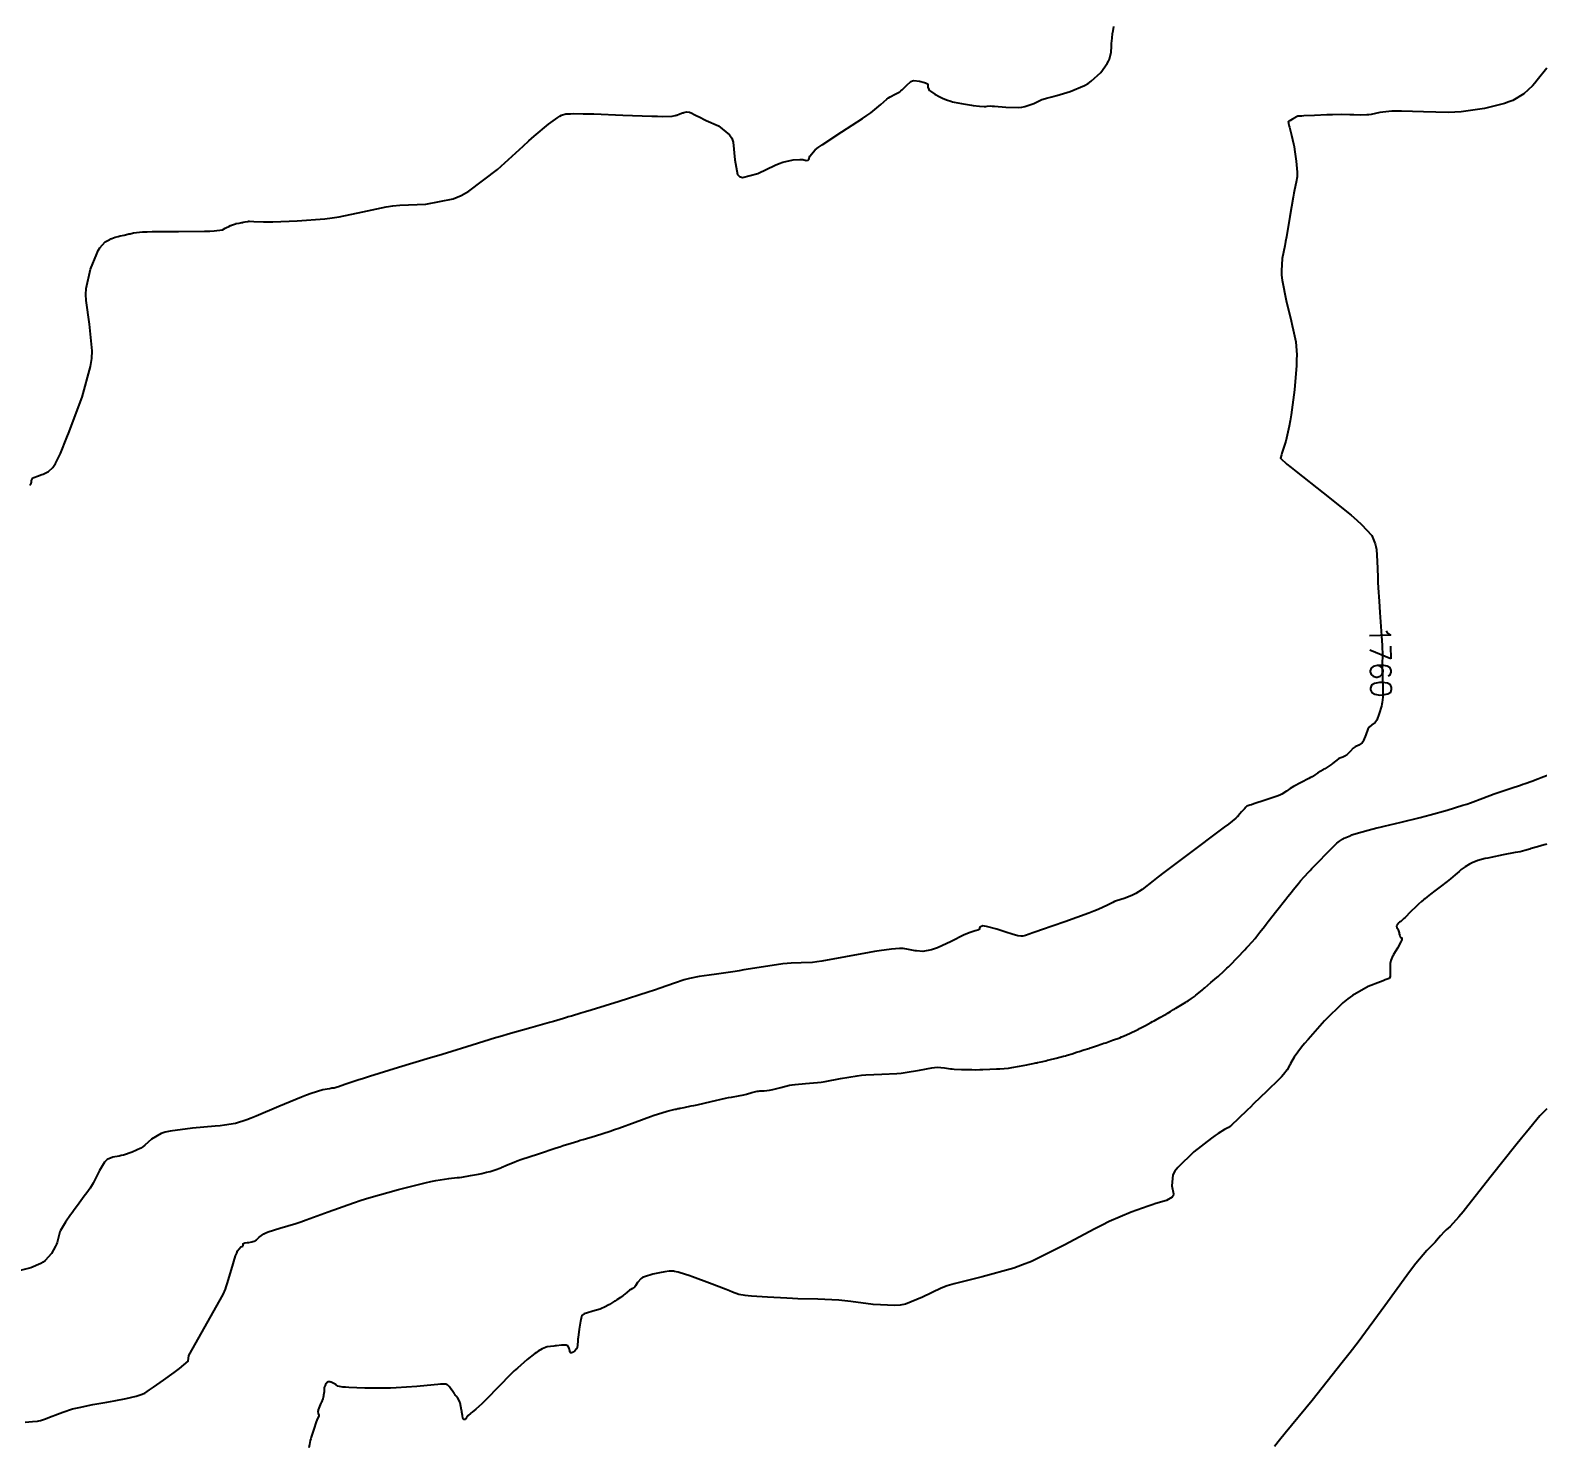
# Model space of a CAD drawing. Header units: metres. Extents: x 837477 to 838477, y 1189014 to 1191014.
# Drawn here: x 838202.2 to 838476.5, y 1190383 to 1190638.9 of the extents above; entities that cross this region are included whole.
import ezdxf

# ---------------------------------------------------------------- set-up
doc = ezdxf.new("R2010")
doc.units = ezdxf.units.M
doc.header["$LTSCALE"] = 0.3
doc.layers.add('COTAS 10', color=1, linetype='Continuous')
doc.styles.get("Standard").update_dxf_attribs({"font": 'simplex.shx'})

msp = doc.modelspace()

# ---------------------------------------------------------------- linework, layer by layer
at = {"layer": 'COTAS 10'}
for points, elevation in [([(838202.1, 1190556.666), (838202.316, 1190556.84), (838202.375, 1190557.003), (838202.387, 1190557.071), (838202.396, 1190557.147), (838202.413, 1190557.502), (838202.58, 1190557.884), (838202.685, 1190557.977), (838202.814, 1190558.065), (838203.491, 1190558.336), (838204.314, 1190558.604), (838204.535, 1190558.689), (838204.754, 1190558.779), (838205.52, 1190559.145), (838206.303, 1190559.888), (838206.533, 1190560.216), (838206.767, 1190560.597), (838207.658, 1190562.414), (838208.825, 1190565.29), (838209.234, 1190566.338), (838209.679, 1190567.496), (838211.596, 1190572.588), (838213.115, 1190578.14), (838213.31, 1190579.589), (838213.407, 1190580.998), (838212.942, 1190585.767), (838212.291, 1190590.048), (838212.27, 1190591.15), (838212.319, 1190592.217), (838213.072, 1190595.767), (838214.215, 1190598.535), (838214.51, 1190599.108), (838214.795, 1190599.597), (838215.748, 1190600.664), (838216.569, 1190601.112), (838216.771, 1190601.211), (838216.962, 1190601.298), (838217.56, 1190601.524), (838218.126, 1190601.676), (838218.296, 1190601.717), (838218.473, 1190601.759), (838219.161, 1190601.905), (838219.868, 1190602.058), (838220.057, 1190602.104), (838220.242, 1190602.151), (838220.887, 1190602.334), (838222.513, 1190602.484), (838223.317, 1190602.511), (838224.276, 1190602.531), (838229.017, 1190602.551), (838233.736, 1190602.588), (838234.68, 1190602.619), (838235.467, 1190602.658), (838237.001, 1190602.875), (838237.478, 1190603.132), (838237.599, 1190603.196), (838237.715, 1190603.257), (838238.095, 1190603.454), (838238.437, 1190603.622), (838238.53, 1190603.664), (838238.622, 1190603.705), (838238.948, 1190603.838), (838239.303, 1190603.951), (838239.414, 1190603.978), (838239.531, 1190604.004), (838239.997, 1190604.084), (838240.469, 1190604.162), (838240.589, 1190604.187), (838240.704, 1190604.213), (838241.083, 1190604.317), (838241.537, 1190604.388), (838241.7, 1190604.393), (838241.879, 1190604.392), (838242.661, 1190604.332), (838244.399, 1190604.293), (838245.181, 1190604.303), (838246.094, 1190604.324), (838250.477, 1190604.475), (838255.481, 1190604.86), (838256.785, 1190605.027), (838258.054, 1190605.22), (838262.342, 1190606.136), (838266.562, 1190607.01), (838267.788, 1190607.176), (838269.038, 1190607.311), (838273.762, 1190607.523), (838278.722, 1190608.48), (838280.122, 1190609.083), (838281.533, 1190609.833), (838286.725, 1190613.762), (838291.344, 1190617.989), (838292.394, 1190618.927), (838293.344, 1190619.765), (838295.949, 1190621.948), (838297.624, 1190623.168), (838297.988, 1190623.399), (838298.309, 1190623.582), (838299.107, 1190623.855), (838299.638, 1190623.838), (838299.79, 1190623.839), (838299.944, 1190623.842), (838300.518, 1190623.873), (838302.238, 1190623.86), (838303.114, 1190623.836), (838304.164, 1190623.803), (838309.401, 1190623.608), (838314.641, 1190623.422), (838315.693, 1190623.395), (838316.571, 1190623.378), (838318.302, 1190623.405), (838318.879, 1190623.524), (838319.03, 1190623.566), (838319.178, 1190623.612), (838319.679, 1190623.809), (838320.158, 1190624.001), (838320.291, 1190624.043), (838320.424, 1190624.081), (838320.907, 1190624.176), (838321.438, 1190624.139), (838321.601, 1190624.092), (838321.771, 1190624.03), (838322.446, 1190623.674), (838323.535, 1190623.089), (838323.966, 1190622.882), (838324.453, 1190622.656), (838326.681, 1190621.676), (838328.716, 1190620.055), (838329.081, 1190619.424), (838329.36, 1190618.714), (838329.652, 1190615.49), (838330.127, 1190612.84), (838330.522, 1190612.492), (838331.031, 1190612.31), (838333.821, 1190613.042), (838336.948, 1190614.529), (838337.67, 1190614.823), (838338.33, 1190615.065), (838340.192, 1190615.511), (838341.44, 1190615.566), (838341.712, 1190615.561), (838341.952, 1190615.547), (838342.551, 1190615.422), (838342.892, 1190615.424), (838342.968, 1190615.49), (838343.037, 1190615.584), (838343.22, 1190616.157), (838344.183, 1190617.293), (838344.744, 1190617.743), (838345.432, 1190618.25), (838348.98, 1190620.568), (838352.732, 1190622.966), (838353.549, 1190623.523), (838354.269, 1190624.035), (838356.071, 1190625.499), (838357.18, 1190626.494), (838357.465, 1190626.711), (838357.74, 1190626.901), (838358.65, 1190627.377), (838359.479, 1190627.81), (838359.702, 1190627.974), (838359.922, 1190628.158), (838360.693, 1190628.982), (838361.515, 1190629.679), (838361.767, 1190629.783), (838362.03, 1190629.848), (838363.069, 1190629.761), (838363.968, 1190629.475), (838364.143, 1190629.414), (838364.285, 1190629.362), (838364.533, 1190629.242), (838364.562, 1190629.109), (838364.568, 1190629.05), (838364.572, 1190628.98), (838364.578, 1190628.644), (838364.771, 1190628.209), (838364.893, 1190628.076), (838365.045, 1190627.938), (838365.843, 1190627.395), (838366.766, 1190626.882), (838366.998, 1190626.763), (838367.218, 1190626.655), (838367.926, 1190626.344), (838368.735, 1190626.096), (838369.02, 1190626.026), (838369.33, 1190625.957), (838370.668, 1190625.701), (838372.084, 1190625.471), (838372.444, 1190625.418), (838372.79, 1190625.369), (838373.921, 1190625.229), (838374.769, 1190625.16), (838374.936, 1190625.156), (838375.073, 1190625.158), (838375.323, 1190625.219), (838375.871, 1190625.255), (838376.197, 1190625.241), (838376.597, 1190625.216), (838378.672, 1190625.042), (838381.007, 1190624.992), (838381.573, 1190625.046), (838382.103, 1190625.129), (838383.724, 1190625.675), (838384.929, 1190626.278), (838385.197, 1190626.396), (838385.435, 1190626.494), (838386.059, 1190626.674), (838386.977, 1190626.887), (838387.401, 1190627.006), (838387.899, 1190627.151), (838390.312, 1190627.892), (838392.924, 1190628.971), (838393.547, 1190629.329), (838394.128, 1190629.713), (838395.864, 1190631.317), (838397.038, 1190632.953), (838397.264, 1190633.358), (838397.447, 1190633.742), (838397.75, 1190634.957), (838397.785, 1190636.002), (838397.799, 1190636.279), (838397.815, 1190636.551), (838397.89, 1190637.49), (838397.997, 1190638.369), (838398.034, 1190638.603), (838398.073, 1190638.833), (838398.242, 1190639.633)], 1750), ([(838476.514, 1190632.092), (838474.82, 1190629.919), (838474.365, 1190629.389), (838473.92, 1190628.897), (838472.397, 1190627.422), (838470.417, 1190626.269), (838469.684, 1190625.979), (838468.871, 1190625.701), (838465.268, 1190624.803), (838461.063, 1190624.208), (838459.871, 1190624.122), (838458.666, 1190624.07), (838454.215, 1190624.166), (838450.246, 1190624.341), (838449.345, 1190624.339), (838448.531, 1190624.315), (838446.308, 1190624.045), (838444.761, 1190623.723), (838444.373, 1190623.666), (838444.002, 1190623.623), (838442.809, 1190623.584), (838441.643, 1190623.631), (838441.289, 1190623.642), (838440.923, 1190623.652), (838439.486, 1190623.684), (838437.796, 1190623.679), (838437.269, 1190623.667), (838436.716, 1190623.651), (838434.508, 1190623.553), (838432.595, 1190623.448), (838432.23, 1190623.428), (838431.935, 1190623.412), (838431.461, 1190623.383), (838431.444, 1190623.377), (838431.437, 1190623.375), (838431.429, 1190623.373), (838431.392, 1190623.363), (838431.235, 1190623.284), (838431.151, 1190623.238), (838431.05, 1190623.181), (838430.541, 1190622.888), (838430.043, 1190622.595), (838429.949, 1190622.538), (838429.874, 1190622.492), (838429.761, 1190622.412), (838429.778, 1190622.354), (838429.785, 1190622.322), (838429.793, 1190622.283), (838429.83, 1190622.083), (838429.938, 1190621.614), (838429.991, 1190621.405), (838430.054, 1190621.162), (838430.363, 1190619.998), (838430.717, 1190618.428), (838430.808, 1190617.929), (838430.895, 1190617.402), (838431.185, 1190615.266), (838431.353, 1190613.27), (838431.363, 1190612.831), (838431.357, 1190612.442), (838431.206, 1190611.445), (838430.876, 1190610.091), (838430.757, 1190609.476), (838430.626, 1190608.757), (838430.057, 1190605.292), (838429.451, 1190601.605), (838429.297, 1190600.746), (838429.15, 1190599.957), (838428.671, 1190597.691), (838428.516, 1190595.423), (838428.573, 1190594.632), (838428.674, 1190593.771), (838429.399, 1190590.073), (838430.277, 1190586.397), (838430.475, 1190585.549), (838430.653, 1190584.775), (838431.129, 1190582.595), (838431.302, 1190580.229), (838431.288, 1190579.338), (838431.247, 1190578.345), (838430.875, 1190573.905), (838430.301, 1190569.375), (838430.132, 1190568.325), (838429.959, 1190567.363), (838429.3, 1190564.629), (838428.74, 1190562.851), (838428.629, 1190562.492), (838428.537, 1190562.192), (838428.367, 1190561.59), (838429.522, 1190560.488), (838430.267, 1190559.872), (838431.195, 1190559.122), (838436.081, 1190555.291), (838441.129, 1190551.242), (838442.161, 1190550.354), (838443.033, 1190549.568), (838444.86, 1190547.573), (838445.495, 1190546.049), (838445.616, 1190545.561), (838445.713, 1190545.043), (838445.868, 1190542.934), (838445.944, 1190540.116), (838445.991, 1190539.152), (838446.05, 1190538.109), (838446.217, 1190535.73), (838446.36, 1190533.675), (838446.662, 1190529.456), (838446.716, 1190528.547), (838446.757, 1190527.751), (838446.798, 1190525.813), (838446.774, 1190524.473), (838446.775, 1190524.054), (838446.779, 1190523.614), (838446.818, 1190521.854), (838446.86, 1190520.162), (838446.865, 1190519.765), (838446.868, 1190519.4), (838446.856, 1190518.342), (838446.744, 1190517.372), (838446.684, 1190517.062), (838446.611, 1190516.735), (838446.242, 1190515.404), (838445.763, 1190514.205), (838445.621, 1190513.961), (838445.475, 1190513.755), (838444.913, 1190513.329), (838444.381, 1190512.942), (838444.253, 1190512.762), (838444.134, 1190512.549), (838443.775, 1190511.515), (838443.397, 1190510.477), (838443.265, 1190510.261), (838443.122, 1190510.077), (838442.508, 1190509.672), (838441.848, 1190509.376), (838441.676, 1190509.261), (838441.509, 1190509.131), (838440.944, 1190508.54), (838440.416, 1190507.965), (838440.271, 1190507.844), (838440.128, 1190507.741), (838439.617, 1190507.51), (838439.112, 1190507.322), (838438.972, 1190507.247), (838438.832, 1190507.161), (838438.325, 1190506.766), (838437.8, 1190506.325), (838437.648, 1190506.21), (838437.493, 1190506.098), (838436.911, 1190505.718), (838436.355, 1190505.386), (838436.217, 1190505.305), (838436.086, 1190505.227), (838435.67, 1190504.983), (838435.294, 1190504.751), (838435.189, 1190504.681), (838435.084, 1190504.609), (838434.698, 1190504.328), (838434.063, 1190503.932), (838433.801, 1190503.787), (838433.501, 1190503.628), (838432.105, 1190502.924), (838430.7, 1190502.188), (838430.395, 1190502.008), (838430.126, 1190501.839), (838429.457, 1190501.312), (838428.604, 1190500.784), (838428.22, 1190500.612), (838427.771, 1190500.431), (838425.613, 1190499.684), (838423.535, 1190499.026), (838423.137, 1190498.899), (838422.816, 1190498.796), (838422.295, 1190498.626), (838422.215, 1190498.548), (838422.171, 1190498.503), (838422.117, 1190498.448), (838421.846, 1190498.165), (838421.516, 1190497.807), (838421.425, 1190497.705), (838421.334, 1190497.601), (838421.007, 1190497.216), (838420.7, 1190496.859), (838420.622, 1190496.774), (838420.546, 1190496.694), (838420.296, 1190496.453), (838418.932, 1190495.403), (838418.155, 1190494.814), (838417.203, 1190494.095), (838412.323, 1190490.419), (838407.285, 1190486.618), (838406.235, 1190485.82), (838405.335, 1190485.133), (838403.328, 1190483.571), (838402.202, 1190482.812), (838401.856, 1190482.631), (838401.496, 1190482.462), (838400.074, 1190481.956), (838398.687, 1190481.507), (838398.349, 1190481.373), (838398.03, 1190481.236), (838397.046, 1190480.707), (838395.35, 1190479.915), (838394.582, 1190479.611), (838393.686, 1190479.27), (838389.373, 1190477.735), (838385.14, 1190476.272), (838384.294, 1190475.977), (838383.59, 1190475.729), (838382.222, 1190475.231), (838381.737, 1190475.11), (838381.588, 1190475.1), (838381.434, 1190475.099), (838380.826, 1190475.183), (838379.852, 1190475.454), (838379.466, 1190475.572), (838379.03, 1190475.708), (838377.037, 1190476.355), (838375.158, 1190476.881), (838374.795, 1190476.94), (838374.499, 1190476.962), (838373.996, 1190476.733), (838373.823, 1190476.343), (838373.736, 1190476.264), (838373.632, 1190476.198), (838373.113, 1190476.065), (838372.065, 1190475.744), (838371.628, 1190475.559), (838371.126, 1190475.333), (838368.781, 1190474.173), (838366.319, 1190473.026), (838365.744, 1190472.81), (838365.215, 1190472.636), (838363.689, 1190472.374), (838362.541, 1190472.439), (838362.251, 1190472.472), (838361.972, 1190472.511), (838361.063, 1190472.708), (838360.088, 1190472.866), (838359.768, 1190472.881), (838359.426, 1190472.883), (838358.01, 1190472.788), (838355.783, 1190472.461), (838354.93, 1190472.316), (838353.974, 1190472.149), (838349.668, 1190471.352), (838345.413, 1190470.613), (838344.49, 1190470.482), (838343.677, 1190470.383), (838341.658, 1190470.293), (838339.824, 1190470.257), (838339.127, 1190470.193), (838338.348, 1190470.105), (838334.851, 1190469.592), (838331.286, 1190469.009), (838330.464, 1190468.877), (838329.715, 1190468.759), (838327.604, 1190468.438), (838325.933, 1190468.2), (838325.46, 1190468.134), (838324.982, 1190468.067), (838323.218, 1190467.824), (838321.436, 1190467.491), (838320.947, 1190467.367), (838320.459, 1190467.23), (838318.71, 1190466.62), (838316.119, 1190465.686), (838315.099, 1190465.345), (838313.949, 1190464.967), (838308.703, 1190463.301), (838303.678, 1190461.742), (838302.666, 1190461.431), (838301.819, 1190461.173), (838300.132, 1190460.678), (838299.533, 1190460.518), (838299.373, 1190460.471), (838299.215, 1190460.423), (838298.662, 1190460.241), (838297.43, 1190459.868), (838296.843, 1190459.699), (838296.149, 1190459.502), (838292.757, 1190458.556), (838288.64, 1190457.386), (838287.489, 1190457.048), (838286.333, 1190456.704), (838282.119, 1190455.413), (838277.498, 1190453.98), (838276.085, 1190453.547), (838274.614, 1190453.097), (838268.822, 1190451.342), (838263.583, 1190449.744), (838262.461, 1190449.394), (838261.482, 1190449.084), (838259.131, 1190448.299), (838257.965, 1190447.88), (838257.731, 1190447.802), (838257.536, 1190447.741), (838257.157, 1190447.654), (838256.765, 1190447.613), (838256.564, 1190447.581), (838256.321, 1190447.539), (838255.107, 1190447.31), (838252.986, 1190446.672), (838252.171, 1190446.372), (838251.258, 1190446.019), (838247.138, 1190444.296), (838243.047, 1190442.567), (838242.152, 1190442.209), (838241.359, 1190441.904), (838239.354, 1190441.239), (838237.344, 1190440.913), (838236.548, 1190440.822), (838235.649, 1190440.73), (838231.537, 1190440.394), (838227.484, 1190439.882), (838226.621, 1190439.679), (838225.872, 1190439.45), (838224.103, 1190438.404), (838222.937, 1190437.302), (838222.568, 1190437.038), (838222.179, 1190436.791), (838220.606, 1190436.049), (838219.036, 1190435.532), (838218.648, 1190435.427), (838218.281, 1190435.339), (838217.127, 1190435.16), (838216.139, 1190434.749), (838215.877, 1190434.514), (838215.62, 1190434.227), (838214.732, 1190432.754), (838213.947, 1190431.156), (838213.755, 1190430.789), (838213.574, 1190430.456), (838213.009, 1190429.528), (838212.407, 1190428.683), (838212.201, 1190428.402), (838211.979, 1190428.101), (838211.038, 1190426.845), (838210.022, 1190425.476), (838209.752, 1190425.103), (838209.487, 1190424.734), (838208.573, 1190423.425), (838207.845, 1190422.219), (838207.697, 1190421.916), (838207.573, 1190421.625), (838207.318, 1190420.681), (838207.06, 1190419.711), (838206.933, 1190419.402), (838206.783, 1190419.077), (838206.039, 1190417.758), (838204.918, 1190416.485), (838204.529, 1190416.187), (838204.107, 1190415.914), (838202.299, 1190415.127), (838199.156, 1190414.329)], 1760), ([(838201.247, 1190387.241), (838202.574, 1190387.352), (838203.509, 1190387.439), (838203.767, 1190387.487), (838204.024, 1190387.545), (838204.947, 1190387.84), (838205.988, 1190388.245), (838206.318, 1190388.373), (838206.668, 1190388.507), (838208.083, 1190389.048), (838209.848, 1190389.612), (838210.417, 1190389.761), (838211.021, 1190389.907), (838213.494, 1190390.406), (838216.069, 1190390.87), (838216.738, 1190390.994), (838217.388, 1190391.116), (838219.574, 1190391.539), (838221.342, 1190391.936), (838221.728, 1190392.041), (838222.069, 1190392.144), (838222.925, 1190392.5), (838223.785, 1190393.061), (838224.127, 1190393.293), (838224.515, 1190393.558), (838226.295, 1190394.795), (838228.238, 1190396.209), (838228.73, 1190396.587), (838229.201, 1190396.958), (838230.733, 1190398.249), (838230.9, 1190399.263), (838237.12, 1190410.336), (838237.501, 1190411.264), (838237.655, 1190411.724), (838237.825, 1190412.26), (838238.572, 1190414.83), (838239.35, 1190417.322), (838239.539, 1190417.809), (838239.717, 1190418.209), (838240.266, 1190418.919), (838240.623, 1190419.066), (838240.68, 1190419.11), (838240.719, 1190419.156), (838240.711, 1190419.336), (838240.684, 1190419.498), (838240.712, 1190419.533), (838240.755, 1190419.564), (838241.036, 1190419.64), (838241.46, 1190419.7), (838241.593, 1190419.721), (838241.733, 1190419.744), (838242.296, 1190419.842), (838242.867, 1190420.042), (838243.012, 1190420.13), (838243.152, 1190420.231), (838243.612, 1190420.712), (838244.444, 1190421.304), (838244.819, 1190421.476), (838245.257, 1190421.651), (838247.362, 1190422.308), (838250.23, 1190423.178), (838251.149, 1190423.487), (838252.123, 1190423.825), (838256.092, 1190425.29), (838260.67, 1190426.914), (838262.028, 1190427.352), (838263.425, 1190427.785), (838268.797, 1190429.307), (838273.614, 1190430.521), (838274.662, 1190430.761), (838275.586, 1190430.958), (838277.889, 1190431.32), (838279.407, 1190431.451), (838279.836, 1190431.502), (838280.268, 1190431.559), (838281.858, 1190431.821), (838283.283, 1190432.097), (838283.61, 1190432.164), (838283.908, 1190432.226), (838284.743, 1190432.416), (838285.398, 1190432.59), (838285.583, 1190432.642), (838285.769, 1190432.696), (838286.454, 1190432.906), (838287.166, 1190433.162), (838287.37, 1190433.245), (838287.576, 1190433.334), (838288.343, 1190433.701), (838289.708, 1190434.264), (838290.291, 1190434.477), (838290.963, 1190434.715), (838294.134, 1190435.778), (838297.322, 1190436.817), (838298.006, 1190437.04), (838298.604, 1190437.234), (838300.044, 1190437.699), (838301.252, 1190438.073), (838301.703, 1190438.21), (838302.205, 1190438.361), (838304.438, 1190439.028), (838307.104, 1190439.869), (838307.878, 1190440.129), (838308.668, 1190440.402), (838311.652, 1190441.489), (838314.416, 1190442.499), (838315.068, 1190442.724), (838315.67, 1190442.925), (838317.435, 1190443.454), (838318.607, 1190443.754), (838318.835, 1190443.811), (838319.022, 1190443.858), (838319.351, 1190443.931), (838319.562, 1190443.963), (838319.675, 1190443.984), (838319.811, 1190444.009), (838320.497, 1190444.142), (838321.757, 1190444.409), (838322.255, 1190444.519), (838322.818, 1190444.644), (838325.388, 1190445.224), (838327.968, 1190445.799), (838328.537, 1190445.92), (838329.043, 1190446.025), (838330.344, 1190446.267), (838331.254, 1190446.435), (838331.512, 1190446.493), (838331.773, 1190446.555), (838332.74, 1190446.823), (838333.685, 1190447.059), (838333.931, 1190447.102), (838334.172, 1190447.136), (838334.988, 1190447.176), (838335.913, 1190447.25), (838336.222, 1190447.305), (838336.554, 1190447.375), (838337.946, 1190447.75), (838339.572, 1190448.146), (838340.052, 1190448.229), (838340.545, 1190448.3), (838342.43, 1190448.458), (838344.604, 1190448.647), (838345.277, 1190448.737), (838345.983, 1190448.844), (838348.79, 1190449.367), (838351.763, 1190449.874), (838352.572, 1190449.97), (838353.375, 1190450.048), (838356.228, 1190450.17), (838358.985, 1190450.281), (838359.729, 1190450.352), (838360.464, 1190450.441), (838363.049, 1190450.905), (838365.279, 1190451.323), (838365.79, 1190451.382), (838366.256, 1190451.416), (838367.557, 1190451.336), (838368.643, 1190451.139), (838368.975, 1190451.1), (838369.319, 1190451.068), (838370.672, 1190451.008), (838371.942, 1190450.992), (838372.235, 1190450.988), (838372.502, 1190450.984), (838373.253, 1190450.972), (838373.995, 1190450.977), (838374.256, 1190450.985), (838374.541, 1190450.995), (838375.773, 1190451.054), (838377.013, 1190451.119), (838377.304, 1190451.132), (838377.573, 1190451.144), (838378.352, 1190451.171), (838379.161, 1190451.247), (838379.448, 1190451.289), (838379.763, 1190451.34), (838381.126, 1190451.603), (838382.449, 1190451.879), (838382.738, 1190451.939), (838382.994, 1190451.991), (838383.641, 1190452.118), (838384.121, 1190452.212), (838384.272, 1190452.242), (838384.431, 1190452.275), (838385.07, 1190452.41), (838385.909, 1190452.6), (838386.193, 1190452.667), (838386.501, 1190452.74), (838387.802, 1190453.056), (838389.122, 1190453.397), (838389.442, 1190453.486), (838389.743, 1190453.572), (838390.662, 1190453.862), (838391.469, 1190454.135), (838391.698, 1190454.211), (838391.93, 1190454.286), (838392.79, 1190454.557), (838393.678, 1190454.834), (838393.928, 1190454.914), (838394.18, 1190454.994), (838395.104, 1190455.296), (838396.115, 1190455.635), (838396.421, 1190455.74), (838396.739, 1190455.849), (838397.982, 1190456.283), (838399.271, 1190456.763), (838399.617, 1190456.9), (838399.959, 1190457.04), (838401.155, 1190457.564), (838402.288, 1190458.104), (838402.59, 1190458.254), (838402.887, 1190458.405), (838403.919, 1190458.951), (838404.926, 1190459.505), (838405.207, 1190459.66), (838405.49, 1190459.817), (838406.523, 1190460.39), (838407.453, 1190460.911), (838407.672, 1190461.035), (838407.873, 1190461.149), (838408.461, 1190461.487), (838409.036, 1190461.831), (838409.231, 1190461.949), (838409.44, 1190462.077), (838410.322, 1190462.624), (838411.214, 1190463.185), (838411.431, 1190463.322), (838411.633, 1190463.451), (838412.254, 1190463.851), (838412.783, 1190464.217), (838412.928, 1190464.324), (838413.072, 1190464.433), (838413.587, 1190464.85), (838414.232, 1190465.4), (838414.458, 1190465.593), (838414.705, 1190465.804), (838415.766, 1190466.714), (838416.828, 1190467.631), (838417.075, 1190467.847), (838417.301, 1190468.046), (838417.95, 1190468.627), (838418.665, 1190469.32), (838418.934, 1190469.589), (838419.233, 1190469.892), (838420.566, 1190471.267), (838421.906, 1190472.668), (838422.209, 1190472.988), (838422.482, 1190473.278), (838423.223, 1190474.077), (838423.773, 1190474.713), (838423.926, 1190474.899), (838424.08, 1190475.09), (838424.636, 1190475.816), (838425.447, 1190476.884), (838425.762, 1190477.29), (838426.115, 1190477.743), (838427.715, 1190479.778), (838429.339, 1190481.83), (838429.708, 1190482.295), (838430.042, 1190482.713), (838430.953, 1190483.85), (838431.63, 1190484.669), (838431.816, 1190484.888), (838432.001, 1190485.103), (838432.661, 1190485.849), (838433.474, 1190486.724), (838433.754, 1190487.02), (838434.06, 1190487.34), (838435.363, 1190488.689), (838436.631, 1190489.99), (838436.914, 1190490.28), (838437.167, 1190490.54), (838437.835, 1190491.221), (838438.312, 1190491.679), (838438.444, 1190491.798), (838438.577, 1190491.913), (838439.06, 1190492.298), (838439.57, 1190492.641), (838439.721, 1190492.73), (838439.875, 1190492.816), (838440.467, 1190493.103), (838441.081, 1190493.353), (838441.25, 1190493.416), (838441.419, 1190493.475), (838442.022, 1190493.666), (838444.205, 1190494.289), (838445.795, 1190494.706), (838446.405, 1190494.857), (838447.089, 1190495.023), (838450.173, 1190495.752), (838453.623, 1190496.59), (838454.537, 1190496.825), (838455.435, 1190497.061), (838458.529, 1190497.923), (838461.333, 1190498.781), (838462.046, 1190499.015), (838462.733, 1190499.247), (838464.988, 1190500.071), (838467.03, 1190500.844), (838467.582, 1190501.043), (838468.13, 1190501.236), (838470.061, 1190501.882), (838471.796, 1190502.449), (838472.22, 1190502.592), (838472.619, 1190502.729), (838473.856, 1190503.176), (838474.918, 1190503.573), (838475.207, 1190503.679), (838475.494, 1190503.784), (838476.511, 1190504.148), (838476.514, 1190504.149)], 1770), ([(838476.514, 1190491.777), (838476.332, 1190491.719), (838476.033, 1190491.626), (838474.844, 1190491.277), (838473.722, 1190490.956), (838473.466, 1190490.882), (838473.234, 1190490.813), (838472.591, 1190490.617), (838471.693, 1190490.399), (838471.3, 1190490.316), (838470.843, 1190490.224), (838468.671, 1190489.812), (838466.388, 1190489.364), (838465.862, 1190489.249), (838465.382, 1190489.138), (838464.032, 1190488.773), (838463.048, 1190488.4), (838462.8, 1190488.284), (838462.561, 1190488.164), (838461.786, 1190487.686), (838461.075, 1190487.149), (838460.876, 1190486.992), (838460.677, 1190486.83), (838459.954, 1190486.217), (838459.094, 1190485.496), (838458.809, 1190485.267), (838458.504, 1190485.026), (838457.234, 1190484.05), (838456.02, 1190483.126), (838455.751, 1190482.918), (838455.51, 1190482.731), (838454.883, 1190482.228), (838454.462, 1190481.876), (838454.351, 1190481.784), (838454.243, 1190481.694), (838453.876, 1190481.39), (838453.356, 1190480.923), (838453.153, 1190480.73), (838452.924, 1190480.511), (838451.88, 1190479.49), (838450.893, 1190478.516), (838450.7, 1190478.326), (838450.541, 1190478.17), (838450.258, 1190477.894), (838450.202, 1190477.848), (838450.187, 1190477.837), (838450.173, 1190477.827), (838450.123, 1190477.796), (838450.073, 1190477.767), (838450.043, 1190477.749), (838449.986, 1190477.714), (838449.888, 1190477.627), (838449.847, 1190477.585), (838449.8, 1190477.535), (838449.582, 1190477.293), (838449.395, 1190477.025), (838449.369, 1190476.959), (838449.354, 1190476.898), (838449.391, 1190476.707), (838449.503, 1190476.508), (838449.535, 1190476.441), (838449.568, 1190476.369), (838449.692, 1190476.069), (838449.806, 1190475.741), (838449.833, 1190475.653), (838449.857, 1190475.565), (838449.927, 1190475.257), (838450.016, 1190475.004), (838450.052, 1190474.951), (838450.094, 1190474.905), (838450.287, 1190474.802), (838450.304, 1190474.488), (838450.236, 1190474.309), (838450.135, 1190474.092), (838449.505, 1190472.974), (838448.81, 1190471.791), (838448.667, 1190471.532), (838448.547, 1190471.302), (838448.293, 1190470.718), (838448.215, 1190470.203), (838448.206, 1190470.017), (838448.201, 1190469.812), (838448.226, 1190468.914), (838448.227, 1190468.073), (838448.207, 1190467.904), (838448.179, 1190467.763), (838448.005, 1190467.484), (838447.286, 1190467.197), (838446.915, 1190467.051), (838446.469, 1190466.876), (838444.237, 1190466.003), (838441.367, 1190464.403), (838440.519, 1190463.769), (838439.918, 1190463.275), (838439.649, 1190463.053), (838436.313, 1190459.78), (838433.357, 1190456.456), (838432.725, 1190455.708), (838432.174, 1190455.036), (838430.861, 1190453.229), (838430.188, 1190452.077), (838430.042, 1190451.818), (838429.913, 1190451.584), (838429.589, 1190450.952), (838428.897, 1190450.078), (838428.535, 1190449.692), (838428.1, 1190449.243), (838425.913, 1190447.101), (838423.493, 1190444.78), (838422.911, 1190444.219), (838422.366, 1190443.693), (838420.714, 1190442.087), (838419.482, 1190440.955), (838419.202, 1190440.728), (838418.948, 1190440.538), (838418.252, 1190440.165), (838417.082, 1190439.461), (838416.53, 1190439.063), (838415.879, 1190438.577), (838412.703, 1190436.088), (838409.769, 1190433.284), (838409.27, 1190432.599), (838408.908, 1190431.954), (838408.731, 1190429.957), (838409.007, 1190428.493), (838408.93, 1190428.184), (838408.787, 1190427.917), (838407.714, 1190427.301), (838405.821, 1190426.771), (838405.16, 1190426.558), (838404.44, 1190426.316), (838401.345, 1190425.203), (838397.373, 1190423.497), (838396.1, 1190422.882), (838394.751, 1190422.204), (838389.256, 1190419.242), (838383.337, 1190416.313), (838381.721, 1190415.657), (838380.116, 1190415.068), (838374.402, 1190413.5), (838369.309, 1190412.253), (838368.094, 1190411.866), (838366.965, 1190411.461), (838363.595, 1190409.85), (838360.516, 1190408.592), (838359.57, 1190408.41), (838358.584, 1190408.301), (838354.685, 1190408.506), (838350.62, 1190409.065), (838349.528, 1190409.178), (838348.451, 1190409.272), (838344.685, 1190409.462), (838341.052, 1190409.56), (838340.059, 1190409.597), (838339.071, 1190409.637), (838335.55, 1190409.816), (838332.641, 1190410.02), (838332.039, 1190410.076), (838331.525, 1190410.133), (838330.404, 1190410.335), (838329.251, 1190410.768), (838328.718, 1190410.969), (838328.091, 1190411.206), (838325.053, 1190412.358), (838321.973, 1190413.504), (838321.32, 1190413.738), (838320.754, 1190413.936), (838319.428, 1190414.349), (838318.712, 1190414.485), (838318.53, 1190414.509), (838318.354, 1190414.526), (838317.776, 1190414.538), (838316.998, 1190414.438), (838316.695, 1190414.385), (838316.355, 1190414.321), (838314.813, 1190414), (838313.301, 1190413.533), (838312.979, 1190413.376), (838312.7, 1190413.208), (838312.044, 1190412.504), (838311.676, 1190411.859), (838311.578, 1190411.729), (838311.482, 1190411.619), (838311.152, 1190411.394), (838310.811, 1190411.241), (838310.709, 1190411.177), (838310.603, 1190411.103), (838310.193, 1190410.758), (838309.738, 1190410.358), (838309.604, 1190410.25), (838309.467, 1190410.143), (838308.944, 1190409.768), (838308.316, 1190409.353), (838308.112, 1190409.221), (838307.934, 1190409.106), (838307.896, 1190409.082), (838307.008, 1190408.518), (838305.952, 1190407.957), (838305.629, 1190407.82), (838305.293, 1190407.691), (838303.969, 1190407.289), (838302.808, 1190406.96), (838302.574, 1190406.877), (838302.379, 1190406.797), (838301.989, 1190406.536), (838301.83, 1190406.008), (838301.779, 1190405.759), (838301.725, 1190405.467), (838301.506, 1190404.042), (838301.313, 1190402.561), (838301.275, 1190402.233), (838301.243, 1190401.941), (838301.186, 1190401.184), (838301.104, 1190400.704), (838301.057, 1190400.587), (838300.999, 1190400.477), (838300.704, 1190400.137), (838300.396, 1190399.899), (838300.329, 1190399.854), (838300.272, 1190399.818), (838300.133, 1190399.762), (838300.05, 1190399.768), (838300.026, 1190399.77), (838300.003, 1190399.773), (838299.918, 1190399.79), (838299.831, 1190399.924), (838299.806, 1190400.001), (838299.781, 1190400.097), (838299.688, 1190400.587), (838299.416, 1190401.046), (838299.278, 1190401.121), (838299.112, 1190401.174), (838298.289, 1190401.178), (838297.373, 1190401.053), (838297.149, 1190401.024), (838296.937, 1190400.998), (838296.281, 1190400.926), (838295.71, 1190400.83), (838295.552, 1190400.789), (838295.394, 1190400.741), (838294.827, 1190400.516), (838294.06, 1190400.053), (838293.777, 1190399.856), (838293.463, 1190399.628), (838292.075, 1190398.553), (838290.313, 1190397.022), (838289.764, 1190396.506), (838289.188, 1190395.951), (838286.889, 1190393.612), (838284.757, 1190391.413), (838284.286, 1190390.945), (838283.869, 1190390.539), (838282.794, 1190389.58), (838282.139, 1190389.062), (838281.986, 1190388.934), (838281.846, 1190388.813), (838281.44, 1190388.429), (838281.173, 1190388.134), (838281.12, 1190388.068), (838281.076, 1190388.009), (838280.99, 1190387.853), (838280.93, 1190387.763), (838280.902, 1190387.745), (838280.87, 1190387.73), (838280.71, 1190387.702), (838280.539, 1190387.809), (838280.5, 1190387.88), (838280.464, 1190387.968), (838280.361, 1190388.436), (838280.272, 1190389.039), (838280.245, 1190389.213), (838280.217, 1190389.389), (838280.107, 1190390.052), (838279.947, 1190390.696), (838279.887, 1190390.86), (838279.821, 1190391.019), (838279.529, 1190391.542), (838279.252, 1190391.934), (838279.197, 1190392.01), (838279.15, 1190392.072), (838279.056, 1190392.177), (838278.972, 1190392.277), (838278.931, 1190392.336), (838278.882, 1190392.409), (838278.644, 1190392.784), (838278.367, 1190393.206), (838278.294, 1190393.308), (838278.222, 1190393.404), (838277.978, 1190393.698), (838277.741, 1190393.913), (838277.674, 1190393.96), (838277.607, 1190394.001), (838277.362, 1190394.101), (838276.41, 1190394.079), (838275.898, 1190394.043), (838275.279, 1190393.994), (838272.144, 1190393.709), (838268.364, 1190393.432), (838267.338, 1190393.388), (838266.321, 1190393.358), (838262.722, 1190393.368), (838259.818, 1190393.49), (838259.24, 1190393.531), (838258.759, 1190393.575), (838257.839, 1190393.759), (838257.535, 1190393.962), (838257.443, 1190394.019), (838257.347, 1190394.075), (838256.974, 1190394.28), (838256.615, 1190394.442), (838256.528, 1190394.471), (838256.446, 1190394.495), (838256.197, 1190394.524), (838256.011, 1190394.496), (838255.97, 1190394.484), (838255.933, 1190394.469), (838255.835, 1190394.398), (838255.762, 1190394.289), (838255.74, 1190394.251), (838255.718, 1190394.208), (838255.635, 1190394.025), (838255.549, 1190393.837), (838255.526, 1190393.792), (838255.502, 1190393.75), (838255.419, 1190393.624), (838255.36, 1190393.486), (838255.352, 1190393.437), (838255.348, 1190393.383), (838255.364, 1190393.147), (838255.383, 1190392.874), (838255.381, 1190392.797), (838255.376, 1190392.718), (838255.331, 1190392.426), (838255.269, 1190392.134), (838255.253, 1190392.056), (838255.238, 1190391.978), (838255.189, 1190391.707), (838255.137, 1190391.461), (838255.12, 1190391.398), (838255.101, 1190391.339), (838255.025, 1190391.147), (838254.896, 1190390.874), (838254.844, 1190390.764), (838254.786, 1190390.639), (838254.514, 1190390.062), (838254.287, 1190389.454), (838254.256, 1190389.309), (838254.238, 1190389.175), (838254.288, 1190388.773), (838254.377, 1190388.48), (838254.383, 1190388.414), (838254.382, 1190388.355), (838254.312, 1190388.196), (838254.109, 1190387.781), (838254.024, 1190387.561), (838253.926, 1190387.295), (838253.468, 1190385.955), (838253.019, 1190384.534), (838252.927, 1190384.217), (838252.849, 1190383.934), (838252.683, 1190383.19), (838252.58, 1190382.574)], 1780), ([(838476.514, 1190443.876), (838475.286, 1190442.63), (838472.835, 1190439.7), (838471.93, 1190438.58), (838470.927, 1190437.327), (838466.487, 1190431.69), (838462.258, 1190426.341), (838461.388, 1190425.27), (838460.648, 1190424.376), (838459.063, 1190422.627), (838458.352, 1190422.009), (838458.163, 1190421.828), (838457.978, 1190421.642), (838457.336, 1190420.937), (838456.575, 1190420.083), (838456.315, 1190419.804), (838456.033, 1190419.507), (838454.834, 1190418.281), (838452.851, 1190415.928), (838452.074, 1190414.921), (838451.199, 1190413.76), (838447.216, 1190408.281), (838442.387, 1190401.707), (838440.978, 1190399.856), (838439.538, 1190397.99), (838434.078, 1190391.141), (838429.231, 1190385.227), (838428.178, 1190383.952), (838427.249, 1190382.833)], 1790)]:
    msp.add_lwpolyline(points, dxfattribs=dict(at, elevation=elevation))

# ---------------------------------------------------------------- texts
at = {"layer": 'COTAS 10', "insert": (838444.4, 1190531.23, 1760), "char_height": 3.8, "attachment_point": 7, "rotation": 271.31448}
msp.add_mtext('1760', dxfattribs=at)

doc.saveas('drawing.dxf')
